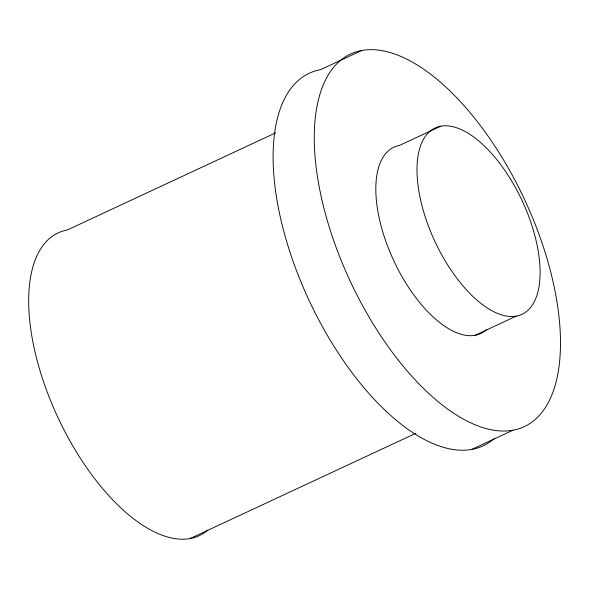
<?xml version="1.0" encoding="UTF-8"?>
<svg xmlns="http://www.w3.org/2000/svg" width="589" height="589" viewBox="0 0 589 589"><rect width="100%" height="100%" fill="white"/><g stroke="black" fill="none" stroke-linecap="round" stroke-linejoin="round"><path stroke-width="0.88" d="M361.815 50.448L320.659 69.635A205.576 96.265 65 0 0 309.711 301.767A205.576 96.265 65 0 0 494.377 438.385M275.659 132.834L67.315 229.99A167.026 78.212 65 0 0 58.024 417.741A167.026 78.212 65 0 0 207.77 530.188M440.756 126.201L399.6 145.387A102.788 48.129 65 0 0 394.122 261.45A102.788 48.129 65 0 0 486.455 329.766M475.161 335.274L516.317 316.087A102.788 48.129 65 0 0 501.74 166.046A102.788 48.129 65 0 0 417.557 181.294A102.788 48.129 65 0 0 516.317 316.087M190.107 538.552L415.952 433.239M471.789 449.414L512.945 430.22A205.576 96.265 65 0 0 483.783 130.147A205.576 96.265 65 0 0 315.417 160.635A205.576 96.265 65 0 0 512.945 430.22"/></g></svg>
